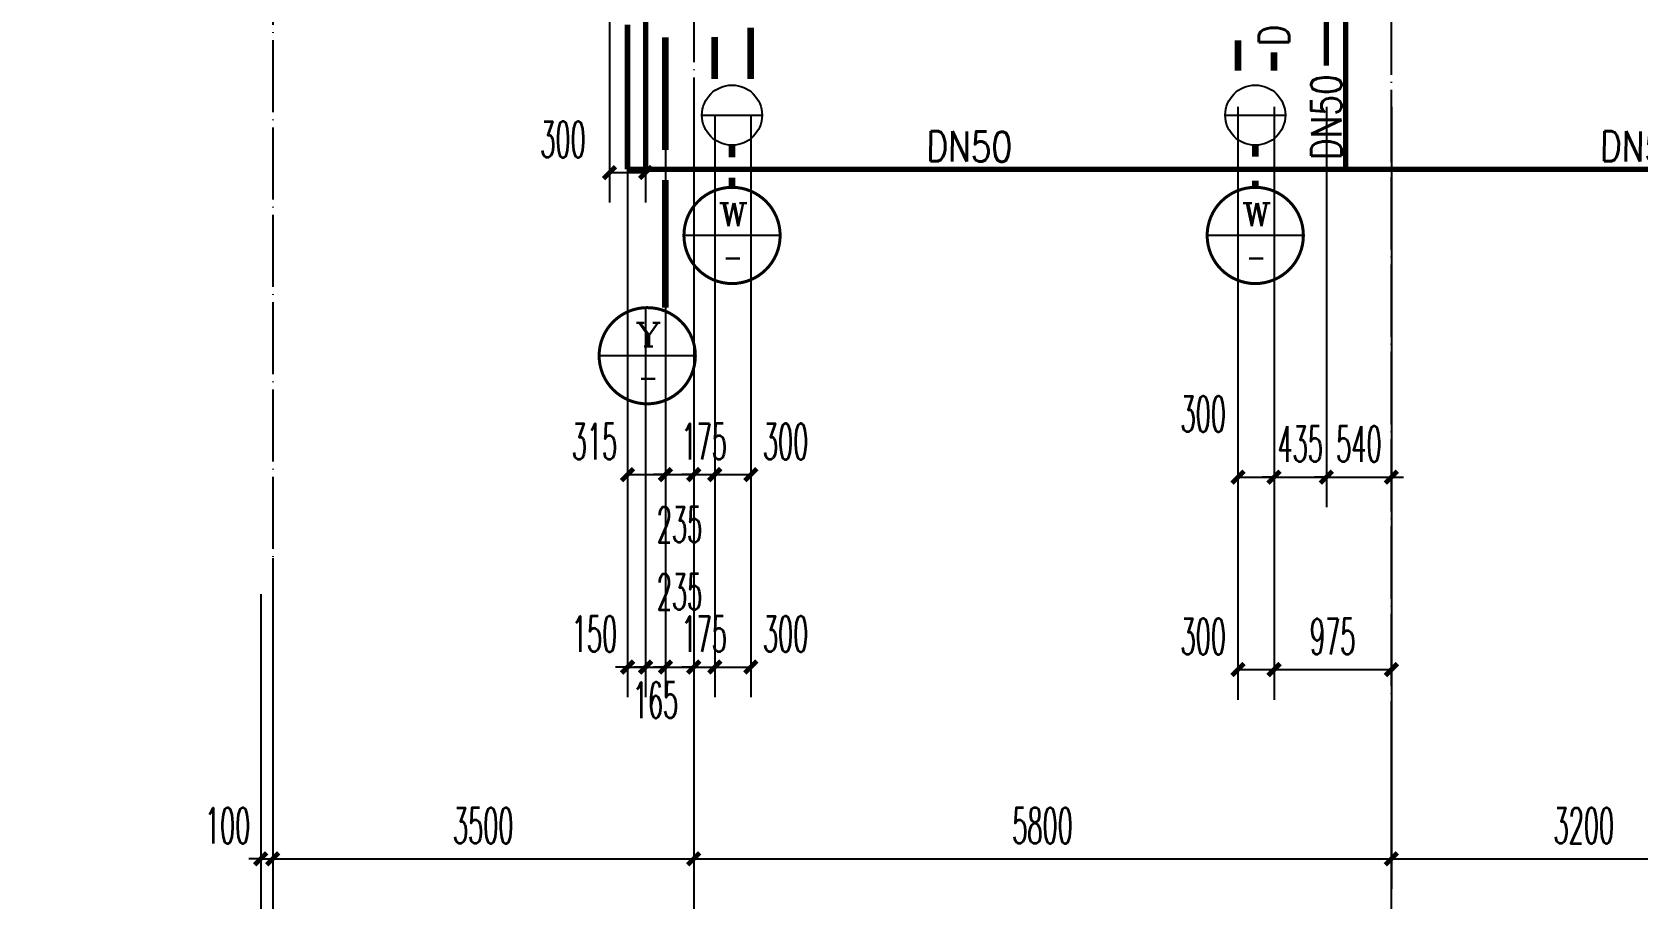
# Model space of a CAD drawing. Extents: x 27938 to 1507990, y 110129 to 923079.
# Drawn here: x 825917 to 839267, y 664142 to 671348 of the extents above; entities that cross this region are included whole.
import ezdxf
from ezdxf.enums import TextEntityAlignment as Align
from ezdxf.xclip import XClip

# ---------------------------------------------------------------- set-up
doc = ezdxf.new("R2010")
doc.units = 0
doc.header["$LTSCALE"] = 1000
doc.header["$MEASUREMENT"] = 0
doc.header["$XCLIPFRAME"] = 0
doc.linetypes.add('DOTE', pattern=[2.42, 2, -0.2, 0.02, -0.2])
for name, color, linetype in [('----建筑底图', 8, 'Continuous'), ('AXIS', 3, 'Continuous'), ('DIM_凝结', 150, 'Continuous'), ('DIM_污水', 2, 'Continuous'), ('DIM_雨水', 4, 'Continuous'), ('DOTE', 1, 'Continuous'), ('PIPE-凝结', 150, 'N'), ('PIPE-废水', 31, 'TG_F'), ('PIPE-污水', 2, 'W'), ('PIPE-雨水', 4, 'TG_Y'), ('TEXT_凝结', 7, 'Continuous'), ('TEXT_废水', 7, 'Continuous'), ('TWT_DIM', 3, 'Continuous'), ('WELL_污水', 2, 'Continuous')]:
    doc.layers.add(name, color=color, linetype=linetype)
doc.styles.add('_TCH_DIM_T3', font='SIMPLEX.shx', dxfattribs={"width": 0.494118, "bigfont": 'GBCBIG.shx'})
doc.styles.add('_TWT_CIRCLE', font='COMPLEX', dxfattribs={"width": 1.1, "height": 3.5, "bigfont": 'HZTXT'})
doc.styles.add('_TWT_PIPEDN', font='SIMPLEX', dxfattribs={"width": 0.8, "height": 3.5, "bigfont": 'HZTXT'})
doc.styles.get("Standard").update_dxf_attribs({"font": 'gbenor.shx', "bigfont": 'gbcbig.shx'})
doc.styles.add('TG_LINETYPE', font='SIMPLEX', dxfattribs={"width": 0.8, "height": 3, "bigfont": 'HZTXT'})
doc.linetypes.add('N', pattern='A,3,-0.2,["N",Standard,S=0.25,R=0,X=-0.1,Y=-0.115],-0.2', length=3.4)
doc.linetypes.add('TG_F', pattern='A,2,-0.3,["F",TG_LINETYPE,S=0.1,R=0,X=-0.23,Y=-0.15],0', length=2.3)
doc.linetypes.add('TG_Y', pattern='A,2,-0.229,["Y",TG_LINETYPE,S=0.1,R=0,X=-0.229,Y=-0.15],0', length=2.229)
doc.linetypes.add('W', pattern='A,3,-0.2,["W",Standard,S=0.25,R=0,X=-0.1,Y=-0.115],-0.2', length=3.4)
doc.dimstyles.new('_TCH_ARCH&&100', dxfattribs={"dimtxt": 297.5, "dimasz": 100, "dimexe": 250, "dimexo": 300, "dimgap": 126.25, "dimtad": 1, "dimdec": 0, "dimzin": 0, "dimdsep": 46, "dimtxsty": '_TCH_DIM_T3', "dimblk": 'ARCHTICK', "dimcen": 0.09, "dimclrt": 4, "dimazin": 2, "dimtfac": 1, "dimtdec": 0, "dimtix": 1, "dimtmove": 2, "dimatfit": 3, "dimfxl": 100, "dimtolj": 1, "dimtzin": 0, "dimarcsym": 0})
doc.dimstyles.new('_TWT_ARCH&&100', dxfattribs={"dimtxt": 297.5, "dimasz": 100, "dimexe": 250, "dimexo": 300, "dimgap": 126.25, "dimtad": 1, "dimdec": 0, "dimzin": 0, "dimdsep": 46, "dimtxsty": '_TCH_DIM_T3', "dimblk": 'ARCHTICK', "dimcen": 0.09, "dimclrt": 7, "dimazin": 2, "dimtfac": 1, "dimtdec": 0, "dimtix": 1, "dimtmove": 2, "dimatfit": 3, "dimfxl": 1, "dimtolj": 1, "dimtzin": 0, "dimarcsym": 0})

# ---------------------------------------------------------------- blocks, each defined once
blk = doc.blocks.new('A$C74D73064')
at = {"layer": 'DOTE', "color": 0}
blk.add_line((186069.2, 61719.3), (-82096.5, 61719.3), dxfattribs=at)
blk = doc.blocks.new('_ArchTick')
at = {"color": 0, "linetype": 'ByBlock', "const_width": 0.4}
blk.add_lwpolyline([(-0.5, -0.5), (0.5, 0.5)], dxfattribs=at)
blk = doc.blocks.new('*D196')
at = {"layer": 'Defpoints', "color": 0}
for p in [(830717, 673661), (831017, 673661), (831017, 670180)]:
    blk.add_point(p, dxfattribs=at)
at = {"layer": 'DIM_凝结', "color": 0, "lineweight": -2}
for p, q in [((830717, 673361), (830717, 669930)), ((831017, 673361), (831017, 669930)), ((830717, 670180), (831017, 670180))]:
    blk.add_line(p, q, dxfattribs=at)
at = {"layer": 'DIM_凝结', "color": 0, "lineweight": -2, "xscale": 100, "yscale": 100, "zscale": 100, "rotation": 180}
blk.add_blockref('_ArchTick', (830717, 670180), dxfattribs=at)
at = {"layer": 'DIM_凝结', "color": 0, "lineweight": -2, "xscale": 100, "yscale": 100, "zscale": 100}
blk.add_blockref('_ArchTick', (831017, 670180), dxfattribs=at)
at = {"layer": 'DIM_凝结', "color": 7, "insert": (830330, 670455), "char_height": 297.5, "attachment_point": 5, "style": '_TCH_DIM_T3'}
blk.add_mtext('\\A1;300', dxfattribs=at)
blk = doc.blocks.new('*D738')
at = {"layer": 'Defpoints', "color": 0}
for p in [(835942, 669427), (836242, 669427), (836242, 666048)]:
    blk.add_point(p, dxfattribs=at)
at = {"layer": 'TWT_DIM', "color": 0, "lineweight": -2}
for p, q in [((835942, 669127), (835942, 665798)), ((836242, 669127), (836242, 665798)), ((835942, 666048), (836242, 666048))]:
    blk.add_line(p, q, dxfattribs=at)
at = {"layer": 'TWT_DIM', "color": 0, "lineweight": -2, "xscale": 100, "yscale": 100, "zscale": 100, "rotation": 180}
blk.add_blockref('_ArchTick', (835942, 666048), dxfattribs=at)
at = {"layer": 'TWT_DIM', "color": 0, "lineweight": -2, "xscale": 100, "yscale": 100, "zscale": 100}
blk.add_blockref('_ArchTick', (836242, 666048), dxfattribs=at)
at = {"layer": 'TWT_DIM', "color": 7, "insert": (835653, 666323), "char_height": 297.5, "attachment_point": 5, "style": '_TCH_DIM_T3'}
blk.add_mtext('\\A1;300', dxfattribs=at)
blk = doc.blocks.new('*D1511')
at = {"layer": 'Defpoints', "color": 0}
for p in [(836242, 669427), (837217, 669427), (837217, 666048)]:
    blk.add_point(p, dxfattribs=at)
at = {"layer": 'TWT_DIM', "color": 0, "lineweight": -2}
for p, q in [((836242, 669127), (836242, 665798)), ((837217, 669127), (837217, 665798)), ((836242, 666048), (837217, 666048))]:
    blk.add_line(p, q, dxfattribs=at)
at = {"layer": 'TWT_DIM', "color": 0, "lineweight": -2, "xscale": 100, "yscale": 100, "zscale": 100}
for p, rotation in [((836242, 666048), 179.9995382147606), ((837217, 666048), 359.9995382147605)]:
    blk.add_blockref('_ArchTick', p, dxfattribs=dict(at, rotation=rotation))
at = {"layer": 'TWT_DIM', "color": 7, "insert": (836729, 666323), "char_height": 297.5, "attachment_point": 5, "rotation": 359.9995, "style": '_TCH_DIM_T3'}
blk.add_mtext('\\A1;975', dxfattribs=at)
blk = doc.blocks.new('*D739')
at = {"layer": 'Defpoints', "color": 0}
for p in [(831592, 669357), (831892, 669357), (831892, 666069)]:
    blk.add_point(p, dxfattribs=at)
at = {"layer": 'TWT_DIM', "color": 0, "lineweight": -2}
for p, q in [((831592, 669057), (831592, 665819)), ((831892, 669057), (831892, 665819)), ((831592, 666069), (831892, 666069))]:
    blk.add_line(p, q, dxfattribs=at)
at = {"layer": 'TWT_DIM', "color": 0, "lineweight": -2, "xscale": 100, "yscale": 100, "zscale": 100, "rotation": 180}
blk.add_blockref('_ArchTick', (831592, 666069), dxfattribs=at)
at = {"layer": 'TWT_DIM', "color": 0, "lineweight": -2, "xscale": 100, "yscale": 100, "zscale": 100}
blk.add_blockref('_ArchTick', (831892, 666069), dxfattribs=at)
at = {"layer": 'TWT_DIM', "color": 7, "insert": (832181, 666344), "char_height": 297.5, "attachment_point": 5, "style": '_TCH_DIM_T3'}
blk.add_mtext('\\A1;300', dxfattribs=at)
blk = doc.blocks.new('*D740')
at = {"layer": 'Defpoints', "color": 0}
for p in [(831417, 669357), (831592, 669357), (831592, 666069)]:
    blk.add_point(p, dxfattribs=at)
at = {"layer": 'TWT_DIM', "color": 0, "lineweight": -2}
for p, q in [((831417, 669057), (831417, 665819)), ((831592, 669057), (831592, 665819)), ((831417, 666069), (831317, 666069)), ((831417, 666069), (831592, 666069)), ((831592, 666069), (831692, 666069))]:
    blk.add_line(p, q, dxfattribs=at)
at = {"layer": 'TWT_DIM', "color": 0, "lineweight": -2, "xscale": 100, "yscale": 100, "zscale": 100}
blk.add_blockref('_ArchTick', (831417, 666069), dxfattribs=at)
at = {"layer": 'TWT_DIM', "color": 0, "lineweight": -2, "xscale": 100, "yscale": 100, "zscale": 100, "rotation": 180}
blk.add_blockref('_ArchTick', (831592, 666069), dxfattribs=at)
at = {"layer": 'TWT_DIM', "color": 7, "insert": (831504, 666344), "char_height": 297.5, "attachment_point": 5, "style": '_TCH_DIM_T3'}
blk.add_mtext('\\A1;175', dxfattribs=at)
blk = doc.blocks.new('*D741')
at = {"layer": 'Defpoints', "color": 0}
for p in [(831182, 669357), (831417, 669357), (831417, 666069)]:
    blk.add_point(p, dxfattribs=at)
at = {"layer": 'TWT_DIM', "color": 0, "lineweight": -2}
for p, q in [((831182, 669057), (831182, 665819)), ((831417, 669057), (831417, 665819)), ((831182, 666069), (831082, 666069)), ((831182, 666069), (831417, 666069)), ((831417, 666069), (831517, 666069))]:
    blk.add_line(p, q, dxfattribs=at)
at = {"layer": 'TWT_DIM', "color": 0, "lineweight": -2, "xscale": 100, "yscale": 100, "zscale": 100}
blk.add_blockref('_ArchTick', (831182, 666069), dxfattribs=at)
at = {"layer": 'TWT_DIM', "color": 0, "lineweight": -2, "xscale": 100, "yscale": 100, "zscale": 100, "rotation": 180}
blk.add_blockref('_ArchTick', (831417, 666069), dxfattribs=at)
at = {"layer": 'TWT_DIM', "color": 7, "insert": (831299, 666694), "char_height": 297.5, "attachment_point": 5, "style": '_TCH_DIM_T3'}
blk.add_mtext('\\A1;235', dxfattribs=at)
blk = doc.blocks.new('*D742')
at = {"layer": 'Defpoints', "color": 0}
for p in [(831017, 669357), (831182, 669357), (831182, 666069)]:
    blk.add_point(p, dxfattribs=at)
at = {"layer": 'TWT_DIM', "color": 0, "lineweight": -2}
for p, q in [((831017, 669057), (831017, 665819)), ((831182, 669057), (831182, 665819)), ((831017, 666069), (830917, 666069)), ((831017, 666069), (831182, 666069)), ((831182, 666069), (831282, 666069))]:
    blk.add_line(p, q, dxfattribs=at)
at = {"layer": 'TWT_DIM', "color": 0, "lineweight": -2, "xscale": 100, "yscale": 100, "zscale": 100}
blk.add_blockref('_ArchTick', (831017, 666069), dxfattribs=at)
at = {"layer": 'TWT_DIM', "color": 0, "lineweight": -2, "xscale": 100, "yscale": 100, "zscale": 100, "rotation": 180}
blk.add_blockref('_ArchTick', (831182, 666069), dxfattribs=at)
at = {"layer": 'TWT_DIM', "color": 7, "insert": (831099, 665794), "char_height": 297.5, "attachment_point": 5, "style": '_TCH_DIM_T3'}
blk.add_mtext('\\A1;165', dxfattribs=at)
blk = doc.blocks.new('*D743')
at = {"layer": 'Defpoints', "color": 0}
for p in [(830867, 669357), (831017, 669357), (831017, 666069)]:
    blk.add_point(p, dxfattribs=at)
at = {"layer": 'TWT_DIM', "color": 0, "lineweight": -2}
for p, q in [((830867, 669057), (830867, 665819)), ((831017, 669057), (831017, 665819)), ((830867, 666069), (830767, 666069)), ((830867, 666069), (831017, 666069)), ((831017, 666069), (831117, 666069))]:
    blk.add_line(p, q, dxfattribs=at)
at = {"layer": 'TWT_DIM', "color": 0, "lineweight": -2, "xscale": 100, "yscale": 100, "zscale": 100}
blk.add_blockref('_ArchTick', (830867, 666069), dxfattribs=at)
at = {"layer": 'TWT_DIM', "color": 0, "lineweight": -2, "xscale": 100, "yscale": 100, "zscale": 100, "rotation": 180}
blk.add_blockref('_ArchTick', (831017, 666069), dxfattribs=at)
at = {"layer": 'TWT_DIM', "color": 7, "insert": (830592, 666344), "char_height": 297.5, "attachment_point": 5, "style": '_TCH_DIM_T3'}
blk.add_mtext('\\A1;150', dxfattribs=at)
blk = doc.blocks.new('*D960')
at = {"layer": 'AXIS', "color": 0, "lineweight": -2}
for p, q in [((827817, 666675), (827817, 664225)), ((827917, 666675), (827917, 664225)), ((827817, 664475), (827717, 664475)), ((827817, 664475), (827917, 664475)), ((827917, 664475), (828017, 664475))]:
    blk.add_line(p, q, dxfattribs=at)
at = {"layer": 'Defpoints', "color": 0}
for p in [(827817, 666975), (827917, 666975), (827917, 664475)]:
    blk.add_point(p, dxfattribs=at)
at = {"layer": 'AXIS', "color": 0, "lineweight": -2, "xscale": 100, "yscale": 100, "zscale": 100}
blk.add_blockref('_ArchTick', (827817, 664475), dxfattribs=at)
at = {"layer": 'AXIS', "color": 0, "lineweight": -2, "xscale": 100, "yscale": 100, "zscale": 100, "rotation": 180}
blk.add_blockref('_ArchTick', (827917, 664475), dxfattribs=at)
at = {"layer": 'AXIS', "color": 4, "insert": (827542, 664750), "char_height": 297.5, "attachment_point": 5, "style": '_TCH_DIM_T3'}
blk.add_mtext('\\A1;100', dxfattribs=at)
blk = doc.blocks.new('*D961')
at = {"layer": 'AXIS', "color": 0, "lineweight": -2}
for p, q in [((827917, 666675), (827917, 664225)), ((831417, 666675), (831417, 664225)), ((827917, 664475), (831417, 664475))]:
    blk.add_line(p, q, dxfattribs=at)
at = {"layer": 'Defpoints', "color": 0}
for p in [(827917, 666975), (831417, 666975), (831417, 664475)]:
    blk.add_point(p, dxfattribs=at)
at = {"layer": 'AXIS', "color": 0, "lineweight": -2, "xscale": 100, "yscale": 100, "zscale": 100, "rotation": 180}
blk.add_blockref('_ArchTick', (827917, 664475), dxfattribs=at)
at = {"layer": 'AXIS', "color": 0, "lineweight": -2, "xscale": 100, "yscale": 100, "zscale": 100}
blk.add_blockref('_ArchTick', (831417, 664475), dxfattribs=at)
at = {"layer": 'AXIS', "color": 4, "insert": (829667, 664750), "char_height": 297.5, "attachment_point": 5, "style": '_TCH_DIM_T3'}
blk.add_mtext('\\A1;3500', dxfattribs=at)
blk = doc.blocks.new('*D962')
at = {"layer": 'AXIS', "color": 0, "lineweight": -2}
for p, q in [((831417, 666675), (831417, 664225)), ((837217, 666675), (837217, 664225)), ((831417, 664475), (837217, 664475))]:
    blk.add_line(p, q, dxfattribs=at)
at = {"layer": 'Defpoints', "color": 0}
for p in [(831417, 666975), (837217, 666975), (837217, 664475)]:
    blk.add_point(p, dxfattribs=at)
at = {"layer": 'AXIS', "color": 0, "lineweight": -2, "xscale": 100, "yscale": 100, "zscale": 100, "rotation": 180}
blk.add_blockref('_ArchTick', (831417, 664475), dxfattribs=at)
at = {"layer": 'AXIS', "color": 0, "lineweight": -2, "xscale": 100, "yscale": 100, "zscale": 100}
blk.add_blockref('_ArchTick', (837217, 664475), dxfattribs=at)
at = {"layer": 'AXIS', "color": 4, "insert": (834317, 664750), "char_height": 297.5, "attachment_point": 5, "style": '_TCH_DIM_T3'}
blk.add_mtext('\\A1;5800', dxfattribs=at)
blk = doc.blocks.new('*D963')
at = {"layer": 'AXIS', "color": 0, "lineweight": -2}
for p, q in [((837217, 666675), (837217, 664225)), ((840417, 666675), (840417, 664225)), ((837217, 664475), (840417, 664475))]:
    blk.add_line(p, q, dxfattribs=at)
at = {"layer": 'Defpoints', "color": 0}
for p in [(837217, 666975), (840417, 666975), (840417, 664475)]:
    blk.add_point(p, dxfattribs=at)
at = {"layer": 'AXIS', "color": 0, "lineweight": -2, "xscale": 100, "yscale": 100, "zscale": 100, "rotation": 180}
blk.add_blockref('_ArchTick', (837217, 664475), dxfattribs=at)
at = {"layer": 'AXIS', "color": 0, "lineweight": -2, "xscale": 100, "yscale": 100, "zscale": 100}
blk.add_blockref('_ArchTick', (840417, 664475), dxfattribs=at)
at = {"layer": 'AXIS', "color": 4, "insert": (838817, 664750), "char_height": 297.5, "attachment_point": 5, "style": '_TCH_DIM_T3'}
blk.add_mtext('\\A1;3200', dxfattribs=at)
blk = doc.blocks.new('*D967')
at = {"layer": 'AXIS', "color": 0, "lineweight": -2}
for p, q in [((827817, 666675), (827817, 663425)), ((878017, 666675), (878017, 663425)), ((827817, 663675), (878017, 663675))]:
    blk.add_line(p, q, dxfattribs=at)
at = {"layer": 'Defpoints', "color": 0}
for p in [(827817, 666975), (878017, 666975), (878017, 663675)]:
    blk.add_point(p, dxfattribs=at)
at = {"layer": 'AXIS', "color": 0, "lineweight": -2, "xscale": 100, "yscale": 100, "zscale": 100, "rotation": 180}
blk.add_blockref('_ArchTick', (827817, 663675), dxfattribs=at)
at = {"layer": 'AXIS', "color": 0, "lineweight": -2, "xscale": 100, "yscale": 100, "zscale": 100}
blk.add_blockref('_ArchTick', (878017, 663675), dxfattribs=at)
at = {"layer": 'AXIS', "color": 4, "insert": (852917, 663950), "char_height": 297.5, "attachment_point": 5, "style": '_TCH_DIM_T3'}
blk.add_mtext('\\A1;50200', dxfattribs=at)
blk = doc.blocks.new('$TWTSYS$00000190')
blk.add_line((0, 0.5, 0), (0, -0.5, 0))
blk.add_circle((0, 0, 0), 0.5)
blk = doc.blocks.new('*D1533')
at = {"layer": 'Defpoints', "color": 0}
for p in [(835942, 671027), (836242, 671027), (836242, 667648)]:
    blk.add_point(p, dxfattribs=at)
at = {"layer": 'TWT_DIM', "color": 0, "lineweight": -2}
for p, q in [((835942, 670727), (835942, 667398)), ((836242, 670727), (836242, 667398)), ((835942, 667648), (836242, 667648))]:
    blk.add_line(p, q, dxfattribs=at)
at = {"layer": 'TWT_DIM', "color": 0, "lineweight": -2, "xscale": 100, "yscale": 100, "zscale": 100, "rotation": 180}
blk.add_blockref('_ArchTick', (835942, 667648), dxfattribs=at)
at = {"layer": 'TWT_DIM', "color": 0, "lineweight": -2, "xscale": 100, "yscale": 100, "zscale": 100}
blk.add_blockref('_ArchTick', (836242, 667648), dxfattribs=at)
at = {"layer": 'TWT_DIM', "color": 7, "insert": (835653, 668173), "char_height": 297.5, "attachment_point": 5, "style": '_TCH_DIM_T3'}
blk.add_mtext('\\A1;300', dxfattribs=at)
blk = doc.blocks.new('*D1534')
at = {"layer": 'Defpoints', "color": 0}
for p in [(836242, 671027), (836677, 671027), (836677, 667648)]:
    blk.add_point(p, dxfattribs=at)
at = {"layer": 'TWT_DIM', "color": 0, "lineweight": -2}
for p, q in [((836242, 670727), (836242, 667398)), ((836677, 670727), (836677, 667398)), ((836242, 667648), (836142, 667648)), ((836242, 667648), (836677, 667648)), ((836677, 667648), (836777, 667648))]:
    blk.add_line(p, q, dxfattribs=at)
at = {"layer": 'TWT_DIM', "color": 0, "lineweight": -2, "xscale": 100, "yscale": 100, "zscale": 100}
blk.add_blockref('_ArchTick', (836242, 667648), dxfattribs=at)
at = {"layer": 'TWT_DIM', "color": 0, "lineweight": -2, "xscale": 100, "yscale": 100, "zscale": 100, "rotation": 180}
blk.add_blockref('_ArchTick', (836677, 667648), dxfattribs=at)
at = {"layer": 'TWT_DIM', "color": 7, "insert": (836459, 667923), "char_height": 297.5, "attachment_point": 5, "style": '_TCH_DIM_T3'}
blk.add_mtext('\\A1;435', dxfattribs=at)
blk = doc.blocks.new('*D1535')
at = {"layer": 'Defpoints', "color": 0}
for p in [(836677, 671027), (837217, 671027), (837217, 667648)]:
    blk.add_point(p, dxfattribs=at)
at = {"layer": 'TWT_DIM', "color": 0, "lineweight": -2}
for p, q in [((836677, 670727), (836677, 667398)), ((837217, 670727), (837217, 667398)), ((836677, 667648), (836577, 667648)), ((836677, 667648), (837217, 667648)), ((837217, 667648), (837317, 667648))]:
    blk.add_line(p, q, dxfattribs=at)
at = {"layer": 'TWT_DIM', "color": 0, "lineweight": -2, "xscale": 100, "yscale": 100, "zscale": 100}
blk.add_blockref('_ArchTick', (836677, 667648), dxfattribs=at)
at = {"layer": 'TWT_DIM', "color": 0, "lineweight": -2, "xscale": 100, "yscale": 100, "zscale": 100, "rotation": 180}
blk.add_blockref('_ArchTick', (837217, 667648), dxfattribs=at)
at = {"layer": 'TWT_DIM', "color": 7, "insert": (836947, 667923), "char_height": 297.5, "attachment_point": 5, "style": '_TCH_DIM_T3'}
blk.add_mtext('\\A1;540', dxfattribs=at)
blk = doc.blocks.new('*D1536')
at = {"layer": 'Defpoints', "color": 0}
for p in [(831592, 670957), (831892, 670957), (831892, 667669)]:
    blk.add_point(p, dxfattribs=at)
at = {"layer": 'TWT_DIM', "color": 0, "lineweight": -2}
for p, q in [((831592, 670657), (831592, 667419)), ((831892, 670657), (831892, 667419)), ((831592, 667669), (831892, 667669))]:
    blk.add_line(p, q, dxfattribs=at)
at = {"layer": 'TWT_DIM', "color": 0, "lineweight": -2, "xscale": 100, "yscale": 100, "zscale": 100, "rotation": 180}
blk.add_blockref('_ArchTick', (831592, 667669), dxfattribs=at)
at = {"layer": 'TWT_DIM', "color": 0, "lineweight": -2, "xscale": 100, "yscale": 100, "zscale": 100}
blk.add_blockref('_ArchTick', (831892, 667669), dxfattribs=at)
at = {"layer": 'TWT_DIM', "color": 7, "insert": (832181, 667944), "char_height": 297.5, "attachment_point": 5, "style": '_TCH_DIM_T3'}
blk.add_mtext('\\A1;300', dxfattribs=at)
blk = doc.blocks.new('*D1537')
at = {"layer": 'Defpoints', "color": 0}
for p in [(831417, 670957), (831592, 670957), (831592, 667669)]:
    blk.add_point(p, dxfattribs=at)
at = {"layer": 'TWT_DIM', "color": 0, "lineweight": -2}
for p, q in [((831417, 670657), (831417, 667419)), ((831592, 670657), (831592, 667419)), ((831417, 667669), (831317, 667669)), ((831417, 667669), (831592, 667669)), ((831592, 667669), (831692, 667669))]:
    blk.add_line(p, q, dxfattribs=at)
at = {"layer": 'TWT_DIM', "color": 0, "lineweight": -2, "xscale": 100, "yscale": 100, "zscale": 100}
blk.add_blockref('_ArchTick', (831417, 667669), dxfattribs=at)
at = {"layer": 'TWT_DIM', "color": 0, "lineweight": -2, "xscale": 100, "yscale": 100, "zscale": 100, "rotation": 180}
blk.add_blockref('_ArchTick', (831592, 667669), dxfattribs=at)
at = {"layer": 'TWT_DIM', "color": 7, "insert": (831504, 667944), "char_height": 297.5, "attachment_point": 5, "style": '_TCH_DIM_T3'}
blk.add_mtext('\\A1;175', dxfattribs=at)
blk = doc.blocks.new('*D1538')
at = {"layer": 'Defpoints', "color": 0}
for p in [(831182, 670957), (831417, 670957), (831417, 667669)]:
    blk.add_point(p, dxfattribs=at)
at = {"layer": 'TWT_DIM', "color": 0, "lineweight": -2}
for p, q in [((831182, 670657), (831182, 667419)), ((831417, 670657), (831417, 667419)), ((831182, 667669), (831082, 667669)), ((831182, 667669), (831417, 667669)), ((831417, 667669), (831517, 667669))]:
    blk.add_line(p, q, dxfattribs=at)
at = {"layer": 'TWT_DIM', "color": 0, "lineweight": -2, "xscale": 100, "yscale": 100, "zscale": 100}
blk.add_blockref('_ArchTick', (831182, 667669), dxfattribs=at)
at = {"layer": 'TWT_DIM', "color": 0, "lineweight": -2, "xscale": 100, "yscale": 100, "zscale": 100, "rotation": 180}
blk.add_blockref('_ArchTick', (831417, 667669), dxfattribs=at)
at = {"layer": 'TWT_DIM', "color": 7, "insert": (831299, 667253), "char_height": 297.5, "attachment_point": 5, "style": '_TCH_DIM_T3'}
blk.add_mtext('\\A1;235', dxfattribs=at)
blk = doc.blocks.new('*D1539')
at = {"layer": 'Defpoints', "color": 0}
for p in [(830867, 670957), (831182, 670957), (831182, 667669)]:
    blk.add_point(p, dxfattribs=at)
at = {"layer": 'TWT_DIM', "color": 0, "lineweight": -2}
for p, q in [((830867, 670657), (830867, 667419)), ((831182, 670657), (831182, 667419)), ((830867, 667669), (831182, 667669))]:
    blk.add_line(p, q, dxfattribs=at)
at = {"layer": 'TWT_DIM', "color": 0, "lineweight": -2, "xscale": 100, "yscale": 100, "zscale": 100, "rotation": 180}
blk.add_blockref('_ArchTick', (830867, 667669), dxfattribs=at)
at = {"layer": 'TWT_DIM', "color": 0, "lineweight": -2, "xscale": 100, "yscale": 100, "zscale": 100}
blk.add_blockref('_ArchTick', (831182, 667669), dxfattribs=at)
at = {"layer": 'TWT_DIM', "color": 7, "insert": (830592, 667944), "char_height": 297.5, "attachment_point": 5, "style": '_TCH_DIM_T3'}
blk.add_mtext('\\A1;315', dxfattribs=at)

msp = doc.modelspace()

# ---------------------------------------------------------------- linework, layer by layer
at = {"layer": 'AXIS', "color": 8}
for p, q in [((827916.6, 666975.2), (827916.6, 662975.2)), ((831416.6, 665375.2), (831416.6, 661375.2)), ((837216.6, 665375.1), (837216.6, 661375.1))]:
    msp.add_line(p, q, dxfattribs=at)
at = {"layer": 'DIM_污水'}
for p, q in [((832135.6, 669657.2), (831335.6, 669657.2)), ((836485.6, 669657.2), (835685.6, 669657.2))]:
    msp.add_line(p, q, dxfattribs=at)
at = {"layer": 'DIM_污水', "const_width": 25}
for points in [[(832135.6, 669657.2, 1), (831335.6, 669657.2, 1)], [(836485.6, 669657.2, 1), (835685.6, 669657.2, 1)]]:
    msp.add_lwpolyline(points, format="xyb", close=True, dxfattribs=at)
at = {"layer": 'DIM_雨水'}
msp.add_line((831430.6, 668657.2), (830630.6, 668657.2), dxfattribs=at)
at = {"layer": 'DIM_雨水', "const_width": 25}
msp.add_lwpolyline([(831430.6, 668657.2, 1), (830630.6, 668657.2, 1)], format="xyb", close=True, dxfattribs=at)
at = {"layer": 'DOTE', "color": 169, "linetype": 'DOTE', "ltscale": 0.3}
for p, q in [((827916.6, 690157.2), (827916.6, 666975.2)), ((837216.8, 681757.2), (837216.6, 665375.2)), ((831416.6, 678957.2), (831416.6, 665375.2))]:
    msp.add_line(p, q, dxfattribs=at)
at = {"layer": 'PIPE-凝结', "ltscale": 0.5, "const_width": 45}
for points in [[(831016.6, 670207.2), (831016.6, 674004.6)], [(836676.6, 672832.2), (836676.6, 671222.2)], [(836676.6, 672832.2), (836676.6, 671222.2)], [(836836.6, 672844.6), (836836.6, 670207.2)], [(830866.6, 671408.4), (830866.6, 670207.2)], [(836676.6, 671222.2), (836676.6, 671067.8)], [(830866.6, 670207.2), (852616.6, 670207.2)]]:
    msp.add_lwpolyline(points, dxfattribs=at)
at = {"layer": 'PIPE-废水', "ltscale": 0.5, "const_width": 55}
for points in [[(831891.6, 670957.2), (831891.6, 671384.9)], [(831591.6, 670957.2), (831591.6, 671308.1)], [(835941.6, 671026.7), (835941.6, 671280.2)], [(836241.6, 671026.7), (836241.6, 671178.6)]]:
    msp.add_lwpolyline(points, dxfattribs=at)
at = {"layer": 'PIPE-污水', "const_width": 55}
for points in [[(831735.9, 670407.2), (831736.1, 670307.5)], [(836085.9, 670407.2), (836086.1, 670312.7)], [(831736.3, 670137.1), (831736.4, 670057.2)], [(836086.4, 670113.1), (836086.4, 670057.2)]]:
    msp.add_lwpolyline(points, dxfattribs=at)
at = {"layer": 'PIPE-雨水', "ltscale": 0.5, "const_width": 55}
for points in [[(831181.6, 670368.1), (831181.6, 671304.9)], [(831181.6, 669057.2), (831181.6, 670118.5)]]:
    msp.add_lwpolyline(points, dxfattribs=at)

# ---------------------------------------------------------------- block references
at = {"layer": '----建筑底图', "color": 8}
ref = msp.add_blockref('A$C74D73064', (730993.1, 609539.2), dxfattribs=at)
XClip(ref).set_block_clipping_path([(-72082.5976296387, 50822.2577331646), (-18082.6107620973, 70322.2577319878)])
at = {"layer": 'WELL_污水', "xscale": 500, "yscale": 500, "zscale": 500, "rotation": 90}
for p in [(831735.6, 670657.2), (836085.6, 670657.2)]:
    msp.add_blockref('$TWTSYS$00000190', p, dxfattribs=at)

# ---------------------------------------------------------------- texts
at = {"layer": 'DIM_污水', "color": 7, "style": '_TWT_CIRCLE'}
for s, height, width, p, p2 in [('W', 193.3, 1.21, (831624.2, 669733.5), (831869.2, 669733.5)), ('W', 193.3, 1.21, (835974.2, 669733.5), (836219.2, 669733.5)), ('-', 207, 0.941111, (831659.7, 669375.9), (831826.6, 669375.9)), ('-', 207, 0.941111, (836009.7, 669375.9), (836176.6, 669375.9))]:
    msp.add_text(s, height=height, dxfattribs=dict(at, width=width)).set_placement(p, p2, align=Align.FIT)
at = {"layer": 'DIM_雨水', "color": 7, "style": '_TWT_CIRCLE'}
for s, height, width, p, p2 in [('Y', 198.8, 1.21, (830931.6, 668732.7), (831149.3, 668732.7)), ('-', 207, 0.941111, (830954.7, 668375.9), (831121.6, 668375.9))]:
    msp.add_text(s, height=height, dxfattribs=dict(at, width=width)).set_placement(p, p2, align=Align.FIT)
at = {"layer": 'TEXT_凝结', "style": '_TWT_PIPEDN', "width": 0.8}
for rotation, p in [(90, (836801.6, 670284.5)), (359.48278, (833352, 670275.3)), (359.48278, (838951.6, 670275.3))]:
    msp.add_text('DN50', height=250, rotation=rotation, dxfattribs=at).set_placement(p)
at = {"layer": 'TEXT_废水', "style": '_TWT_PIPEDN', "width": 0.8}
msp.add_text('DN100', height=250, rotation=90, dxfattribs=at).set_placement((836366.6, 671228.6))

# ---------------------------------------------------------------- dimensions: what is measured, and where the dimension line sits
at = {"layer": 'AXIS', "color": 8}
dim = msp.add_linear_dim(base=(827916.6, 664475.2), p1=(827816.6, 666975.2), p2=(827916.6, 666975.2), angle=0, dimstyle='_TCH_ARCH&&100', dxfattribs=at)
dim.commit()
dim.dimension.update_dxf_attribs({"geometry": '*D960', "text_midpoint": (827541.6, 664750.2), "dimtype": 129})
for p1, p2, distance, picture, middle in [((827816.6, 666975.2), (878016.6, 666975.2), -3300, '*D967', (852916.6, 663950.2)), ((827916.6, 666975.2), (831416.6, 666975.2), -2500, '*D961', (829666.6, 664750.2)), ((831416.6, 666975.2), (837216.6, 666975.2), -2500, '*D962', (834316.6, 664750.2)), ((837216.6, 666975.2), (840416.6, 666975.2), -2500, '*D963', (838816.6, 664750.2))]:
    dim = msp.add_aligned_dim(p1=p1, p2=p2, distance=distance, dimstyle='_TCH_ARCH&&100', dxfattribs=at)
    dim.commit()
    dim.dimension.update_dxf_attribs({"geometry": picture, "text_midpoint": middle})
at = {"layer": 'DIM_凝结'}
dim = msp.add_linear_dim(base=(831016.6, 670180), p1=(830716.6, 673660.8), p2=(831016.6, 673660.8), angle=360, dimstyle='_TWT_ARCH&&100', dxfattribs=at)
dim.commit()
dim.dimension.update_dxf_attribs({"geometry": '*D196', "text_midpoint": (830330.2, 670455), "dimtype": 129})
at = {"layer": 'TWT_DIM'}
for base, p1, p2, picture, middle in [((836241.6, 667647.9), (835941.6, 671026.7), (836241.6, 671026.7), '*D1533', (835652.6, 668172.9)), ((831181.6, 667668.8), (830866.6, 670957.2), (831181.6, 670957.2), '*D1539', (830591.6, 667943.8)), ((831416.6, 667668.8), (831181.6, 670957.2), (831416.6, 670957.2), '*D1538', (831299.1, 667253.1)), ((831891.6, 667668.8), (831591.6, 670957.2), (831891.6, 670957.2), '*D1536', (832180.6, 667943.8)), ((836241.6, 666047.9), (835941.6, 669426.7), (836241.6, 669426.7), '*D738', (835652.6, 666322.9)), ((831016.6, 666068.8), (830866.6, 669357.2), (831016.6, 669357.2), '*D743', (830591.6, 666343.8)), ((831181.6, 666068.8), (831016.6, 669357.2), (831181.6, 669357.2), '*D742', (831099.1, 665793.8)), ((831416.6, 666068.8), (831181.6, 669357.2), (831416.6, 669357.2), '*D741', (831299.1, 666693.8)), ((831891.6, 666068.8), (831591.6, 669357.2), (831891.6, 669357.2), '*D739', (832180.6, 666343.8))]:
    dim = msp.add_linear_dim(base=base, p1=p1, p2=p2, angle=0, dimstyle='_TWT_ARCH&&100', dxfattribs=at)
    dim.commit()
    dim.dimension.update_dxf_attribs({"geometry": picture, "text_midpoint": middle, "dimtype": 129})
for p1, p2, distance, picture, middle in [((836241.6, 671026.7), (836676.6, 671026.7), -3378.8, '*D1534', (836459.1, 667922.9)), ((836676.6, 671026.7), (837216.6, 671026.7), -3378.8, '*D1535', (836946.6, 667922.9)), ((831416.6, 670957.2), (831591.6, 670957.2), -3288.3, '*D1537', (831504.1, 667943.8)), ((836241.6, 669426.7), (837216.6, 669426.7), -3378.7, '*D1511', (836729.1, 666322.9)), ((831416.6, 669357.2), (831591.6, 669357.2), -3288.3, '*D740', (831504.1, 666343.8))]:
    dim = msp.add_aligned_dim(p1=p1, p2=p2, distance=distance, dimstyle='_TWT_ARCH&&100', dxfattribs=at)
    dim.commit()
    dim.dimension.update_dxf_attribs({"geometry": picture, "text_midpoint": middle})

doc.saveas('drawing.dxf')
